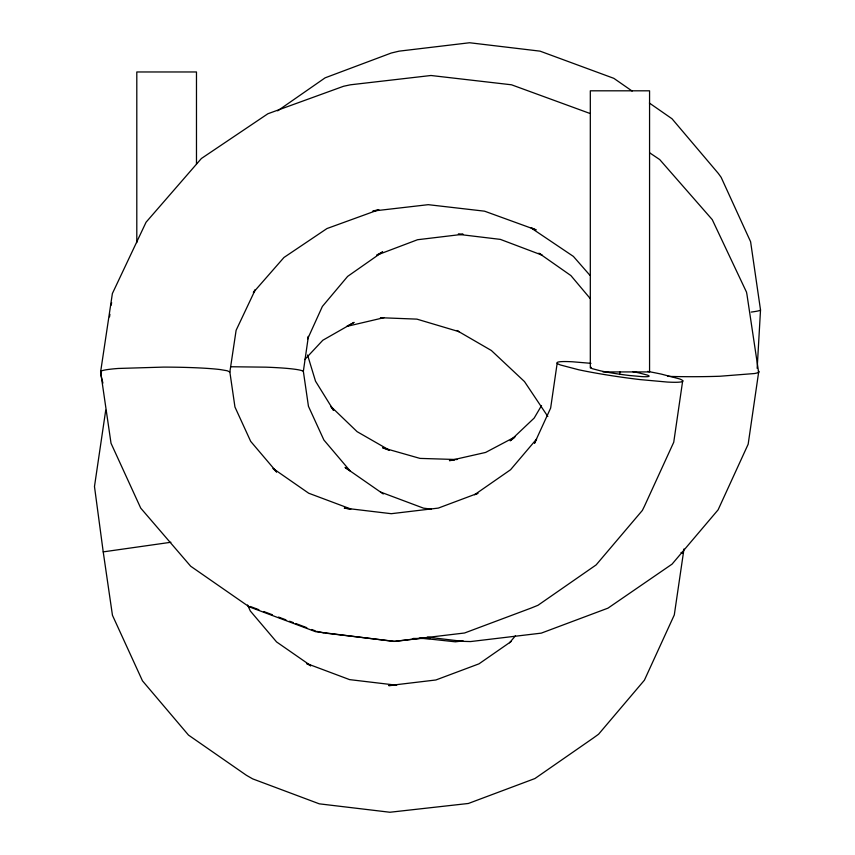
<?xml version="1.0" encoding="UTF-8"?>
<svg xmlns="http://www.w3.org/2000/svg" width="855" height="855" viewBox="0 0 855 855"><rect width="100%" height="100%" fill="white"/><g stroke="black" fill="none" stroke-linecap="round" stroke-linejoin="round"><path stroke-width="1.28" d="M757.167 368.334L760.523 309.991L750.605 241.741L721.139 177.316L718.307 173.405L672.019 118.77L649.394 103.049M101.403 372.844L101.018 375.452L102.91 383.115M109.536 316.884L109.91 314.277M111.236 305.171L111.62 302.563M383.275 493.976L345.078 467.45L350.187 471.02L323.885 440.004L308.441 406.285L303.354 371.337L308.388 336.389L307.618 338.965L322.367 306.453L347.643 276.389L382.645 251.872L377.012 254.886M557.171 363.215L550.652 408.049L534.525 443.243L536.598 439.053L510.563 469.737L474.578 494.724L477.934 493.356M619.565 374.522L619.939 371.925M682.707 380.635L673.74 442.238L644.435 506.235L642.361 510.424L596.127 564.92L537.955 605.297L531.233 608.023L464.554 632.999L393.899 641.421L315.57 631.685L249.147 606.804L190.665 566.213L140.722 508.116L111.022 443.264L100.623 371.85L112.379 293.543L146.066 222.225L201.395 158.496L267.882 113.758L343.528 86.28L350.454 84.795L430.984 75.497L511.525 84.795L589.865 113.426M276.518 471.81L250.686 441.372L234.954 407.023L229.856 372L236.119 330.297L255.26 289.781L253.337 292.357M683.979 548.942L674.296 614.937L644.403 680.195L598.575 734.221L593.52 737.876L534.92 778.542L468.38 803.476L389.901 812.25L319.31 803.839L252.695 778.884L246.432 775.303L188.485 735.086L142.475 680.847L112.454 615.29L103.22 551.881L94.478 486.527L105.731 410.165M541.536 405.569L534.183 418.063L510.179 440.806L514.283 437.749M509.527 642.8L515.49 635.757M253.572 292.218L283.956 257.483L326.973 228.542L378.851 209.699L373.079 210.929M304.733 359.592L322.795 340.269L354.098 322.399L346.681 326.428L384.173 317.622M277.619 110.84L325.114 77.837L391.28 53.021L399.125 51.15L469.598 42.75L540.071 51.15L613.837 78.339L632.155 91.068M511.354 641.378L479.003 663.833L435.879 679.982L388.726 685.603L391.376 685.475M515.159 436.841L485.629 452.434L449.431 460.631L454.539 460.033M103.22 551.881L170.882 542.273M377.108 255.025L417.539 239.731L463.143 234.259L458.323 234.046M477.614 493.367L438.305 508.094L391.28 513.695L344.255 508.094L350.646 509.195M421.077 638.29L394.903 641.4L325.563 633.149M463.207 640.887L455.352 641.816L420.008 637.99M373.24 211.025L428.237 204.676L484.55 211.174L536.138 229.91L531.318 227.804M602.967 371.925L649.565 371.925L649.565 90.812L590.313 90.812L590.313 367.928M413.157 638.461L430.268 638.514M457.04 459.541L419.987 458.398L382.655 447.764L388.33 449.997M380.432 317.707L416.898 319.129L459.124 331.697L456.987 330.49M667.616 376.339L670.096 376.424A66.519 5.002 -0.1 0 0 719.889 376.243L754.505 373.528A62.159 4.681 -0.1 0 0 758.342 371.059M682.461 552.779L683.327 552.864L681.05 552.48M590.987 363.332L572.529 361.783A65.119 5.034 8.3 0 0 560.42 364.967L578.579 369.745A62.821 4.852 8.3 0 0 640.31 379.609L667.338 382.057A65.119 5.034 8.3 0 0 679.458 378.883L661.3 374.105A62.821 4.852 8.3 0 0 647.62 371.401M431.38 509.099L423.546 508.169L380.539 492.053M427.361 637.135L462.683 641.346L470.581 641.56L541.258 633.138L607.969 608.151L672.051 564.14L718.104 509.837L748.168 444.205L758.631 372.31L746.939 294.398L746.49 292.121L712.247 219.617L659.718 159.575L649.779 152.895M396.677 685.218L349.588 679.618L306.539 663.48L310.718 665.874M458.622 234.366L500.378 239.389L542.102 255.164L539.965 253.743M316.639 631.353L324.248 632.989M350.689 508.949L308.687 493.217L273.002 468.444L276.496 471.949M250.28 606.484L258.883 609.711M263.8 611.549L272.403 614.777M278.538 617.075L285.912 619.832M289.599 621.222L293.286 622.6M295.745 623.519L306.806 627.666M311.722 629.504L315.41 630.883M229.856 372L227.184 370.749L220.28 369.574A65.75 4.948 0.1 0 0 163.401 367.105L118.247 368.462A62.81 4.724 0.1 0 0 100.633 371.85M389.452 450.232L357.091 431.657L330.65 406.232L333.546 410.4M458.462 331.43L491.358 350.497L524.489 381.576L547.82 416.481M531.19 228.007L573.384 256.404L590.003 275.396M310.675 665.596L276.571 641.934L250.323 610.994L247.576 604.987M538.896 253.155L570.884 275.567L590.399 298.769M333.568 410.315L315.516 381.18L307.565 355.028M196.479 163.957L196.479 71.97L136.8 71.97L136.8 242.606M303.343 371.337A63.409 5.119 0 0 0 266.033 367.169L233.18 366.774A65.183 5.258 0 0 0 230.615 366.795M591.329 367.351A30.171 2.33 8.3 0 0 592.355 368.697L600.776 370.91A29.113 2.244 8.3 0 0 629.376 375.484L641.902 376.617A30.171 2.33 8.3 0 0 647.524 375.142L639.102 372.93A29.113 2.244 8.3 0 0 632.764 371.679M760.512 309.991A63.217 3.356 -2.5 0 1 751.214 312.075"/></g></svg>
